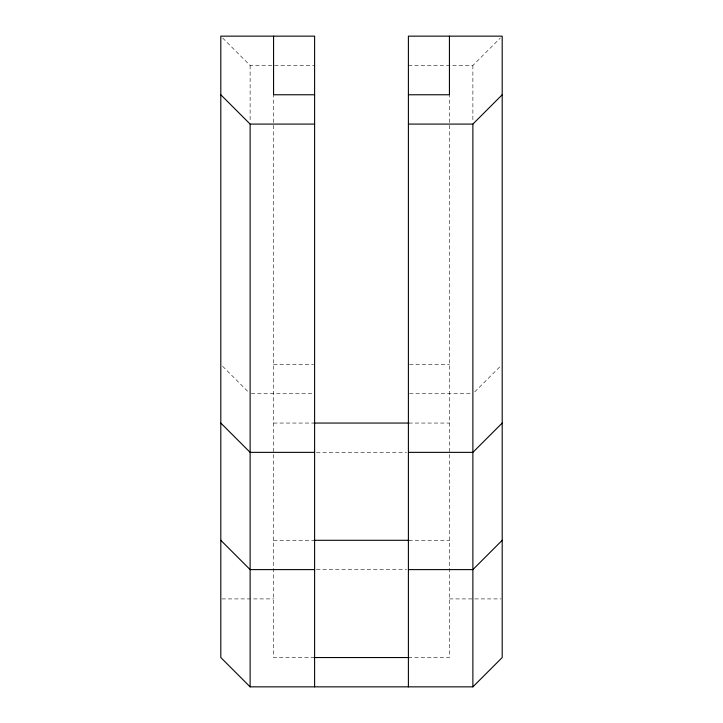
<?xml version="1.0" encoding="UTF-8"?>
<svg xmlns="http://www.w3.org/2000/svg" width="723" height="723" viewBox="0 0 723 723"><rect width="100%" height="100%" fill="white"/><g stroke="black" fill="none" stroke-linecap="round" stroke-linejoin="round"><path stroke-width="0.54" stroke-dasharray="3.62 2.71" d="M408.396 65.459L472.878 65.459L500.361 37.985M474.713 391.911L500.361 366.263M222.639 37.985L250.122 65.459L314.604 65.459M273.565 364.428L313.493 364.428M409.507 364.428L449.435 364.428M251.233 393.746L313.493 393.746M409.507 393.746L471.767 393.746M273.565 423.054L314.153 423.054M408.847 423.054L449.435 423.054M316.493 452.363L406.507 452.363M273.565 540.298L314.604 540.298M408.847 540.298L449.435 540.298M316.493 569.607L406.507 569.607M221.934 598.915L273.565 598.915M449.435 598.915L501.066 598.915M314.604 657.541L273.565 657.541L273.565 94.767M408.396 657.541L449.435 657.541L449.435 94.767M222.639 366.263L248.287 391.911M472.878 65.459L472.878 120.741M250.122 65.459L250.122 120.741"/><path stroke-width="1.08" d="M314.604 686.85L314.604 36.15L220.804 36.15L220.804 657.541L250.122 686.85L472.878 686.85L472.878 124.085L502.196 94.767M502.196 423.054L472.878 452.363L408.396 452.363M502.196 540.298L472.878 569.607L408.396 569.607M472.878 686.85L502.196 657.541L502.196 36.15L408.396 36.15L408.396 686.85M314.604 94.767L273.565 94.767L273.565 36.15M408.396 94.767L449.435 94.767L449.435 36.15M220.804 94.767L250.122 124.085L314.604 124.085M408.396 124.085L472.878 124.085M314.153 423.054L408.847 423.054M314.604 452.363L250.122 452.363L220.804 423.054M314.153 540.298L408.847 540.298M314.604 569.607L250.122 569.607L220.804 540.298M314.153 657.541L408.847 657.541M250.122 124.085L250.122 686.85"/></g></svg>
